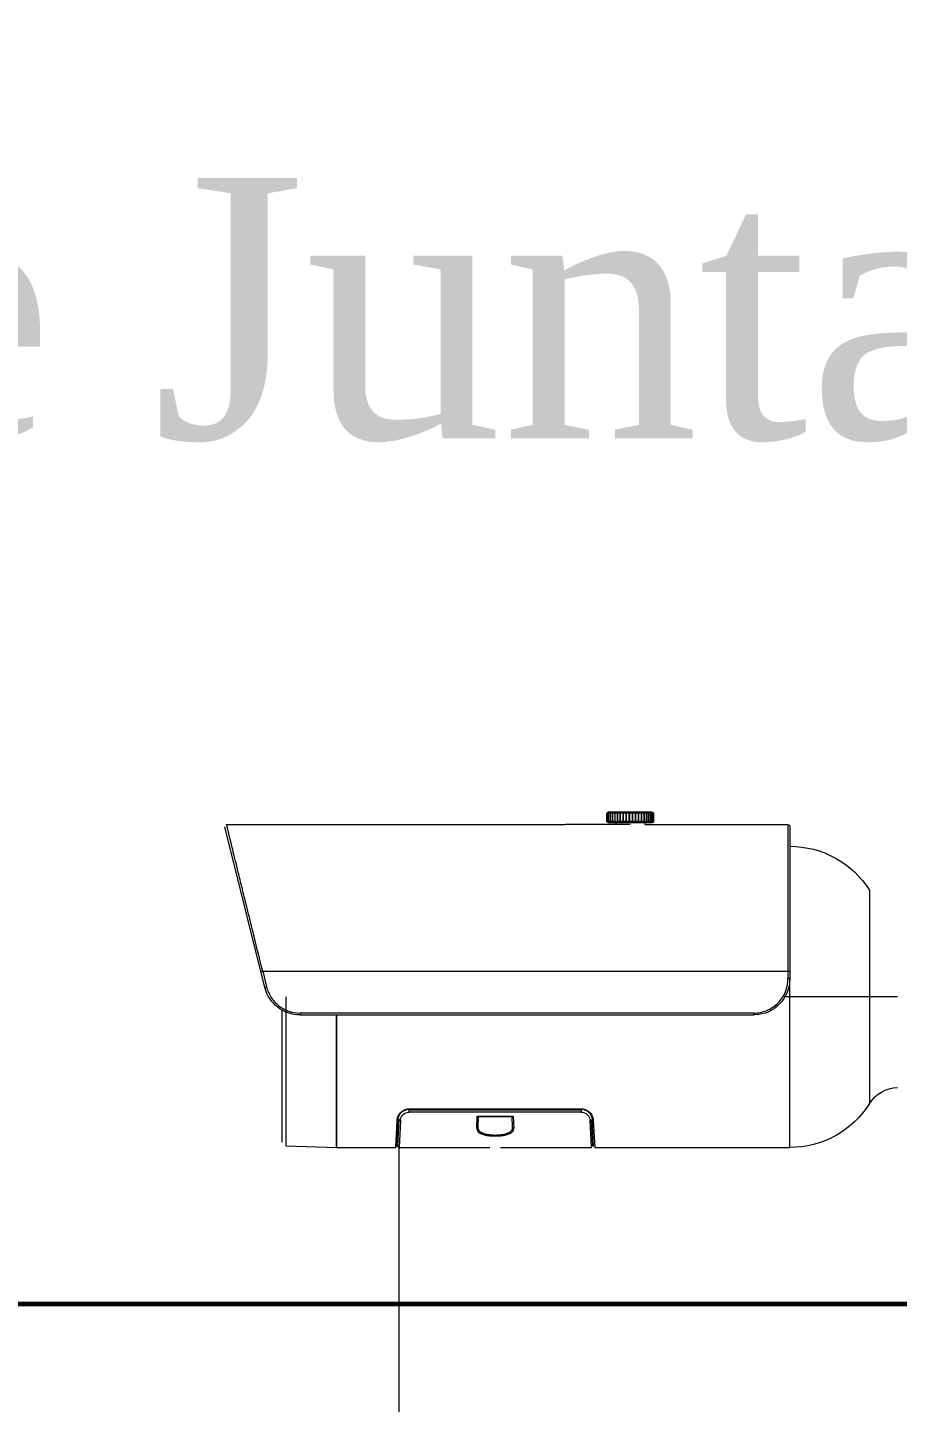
# Model space of a CAD drawing. Header units: metres. Extents: x 29 to 562, y -33 to 369.
# Drawn here: x 299.094 to 300.096, y 179.087 to 180.671 of the extents above; entities that cross this region are included whole.
import ezdxf

# ---------------------------------------------------------------- set-up
doc = ezdxf.new("R2010")
doc.units = ezdxf.units.M
doc.header["$LTSCALE"] = 2
for name, color, linetype, lineweight in [('001_Dark_1 10', 7, 'Continuous', 0), ('A-DOOR', 251, 'Continuous', 18), ('S-WALL', 7, 'Continuous', 60), ('Tuberia', 1, 'Continuous', 9)]:
    doc.layers.add(name, color=color, linetype=linetype, lineweight=lineweight)
doc.styles.get("Standard").update_dxf_attribs({"font": 'arial.ttf'})

# ---------------------------------------------------------------- blocks, each defined once
blk = doc.blocks.new('Camaras')
at = {"layer": '001_Dark_1 10'}
for p, q in [((0.04523, 0.01414), (0.04524, 0.01415)), ((0.04523, 0.0135), (0.04523, 0.01414)), ((0.0454, 0.01424), (0.04524, 0.01415)), ((0.04525, 0.0135), (0.04525, 0.01414)), ((0.04529, 0.0135), (0.04529, 0.01414)), ((0.0453, 0.01418), (0.0453, 0.01418)), ((0.04533, 0.01418), (0.04533, 0.01418)), ((0.04534, 0.01418), (0.04533, 0.01418)), ((0.04538, 0.01349), (0.04538, 0.01415)), ((0.04868, 0.01424), (0.0454, 0.01424)), ((0.0454, 0.01417), (0.0454, 0.01418)), ((0.04541, 0.01418), (0.0454, 0.01418)), ((0.04549, 0.01416), (0.04549, 0.01418)), ((0.04551, 0.01418), (0.04549, 0.01418)), ((0.04549, 0.01349), (0.04549, 0.01415)), ((0.04562, 0.01346), (0.04562, 0.01418)), ((0.04564, 0.01418), (0.04562, 0.01418)), ((0.04564, 0.01418), (0.04563, 0.01416)), ((0.04563, 0.01348), (0.04563, 0.01416)), ((0.04577, 0.01346), (0.04577, 0.01418)), ((0.0458, 0.01418), (0.04577, 0.01418)), ((0.0458, 0.01418), (0.04579, 0.01416)), ((0.04579, 0.01348), (0.04579, 0.01416)), ((0.04595, 0.01346), (0.04595, 0.01418)), ((0.04598, 0.01418), (0.04595, 0.01418)), ((0.04598, 0.01418), (0.04598, 0.01417)), ((0.04598, 0.01347), (0.04598, 0.01417)), ((0.04615, 0.01346), (0.04615, 0.01418)), ((0.04618, 0.01418), (0.04615, 0.01418)), ((0.04618, 0.01418), (0.04618, 0.01418)), ((0.04618, 0.01346), (0.04618, 0.01418)), ((0.04637, 0.01346), (0.04637, 0.01418)), ((0.0464, 0.01418), (0.04637, 0.01418)), ((0.0464, 0.01346), (0.0464, 0.01418)), ((0.0466, 0.01346), (0.0466, 0.01418)), ((0.04663, 0.01418), (0.0466, 0.01418)), ((0.04663, 0.01346), (0.04663, 0.01418)), ((0.04684, 0.01346), (0.04684, 0.01418)), ((0.04687, 0.01418), (0.04684, 0.01418)), ((0.04687, 0.01346), (0.04687, 0.01418)), ((0.04708, 0.01346), (0.04708, 0.01418)), ((0.04712, 0.01418), (0.04708, 0.01418)), ((0.04712, 0.01346), (0.04712, 0.01418)), ((0.04732, 0.01346), (0.04732, 0.01418)), ((0.04736, 0.01418), (0.04732, 0.01418)), ((0.04736, 0.01346), (0.04736, 0.01418)), ((0.04756, 0.01346), (0.04756, 0.01418)), ((0.04759, 0.01418), (0.04756, 0.01418)), ((0.04759, 0.01346), (0.04759, 0.01418)), ((0.04779, 0.01418), (0.04779, 0.01418)), ((0.04779, 0.01346), (0.04779, 0.01418)), ((0.04782, 0.01418), (0.04779, 0.01418)), ((0.04782, 0.01346), (0.04782, 0.01418)), ((0.048, 0.01417), (0.048, 0.01418)), ((0.04802, 0.01418), (0.048, 0.01418)), ((0.048, 0.01347), (0.048, 0.01417)), ((0.04802, 0.01346), (0.04802, 0.01418)), ((0.04821, 0.01418), (0.04819, 0.01418)), ((0.04819, 0.01416), (0.04819, 0.01418)), ((0.04819, 0.01348), (0.04819, 0.01416)), ((0.04821, 0.01346), (0.04821, 0.01418)), ((0.04838, 0.01418), (0.04836, 0.01418)), ((0.04837, 0.01416), (0.04836, 0.01418)), ((0.04837, 0.01348), (0.04837, 0.01416)), ((0.04838, 0.01346), (0.04838, 0.01418)), ((0.04852, 0.01418), (0.0485, 0.01418)), ((0.04852, 0.01416), (0.04852, 0.01418)), ((0.04852, 0.01349), (0.04852, 0.01415)), ((0.04863, 0.01418), (0.04862, 0.01418)), ((0.04863, 0.01417), (0.04863, 0.01418)), ((0.04865, 0.01349), (0.04865, 0.01415)), ((0.04868, 0.01424), (0.04878, 0.01418)), ((0.04872, 0.01418), (0.04871, 0.01418)), ((0.04872, 0.01417), (0.04872, 0.01418)), ((0.04874, 0.0135), (0.04874, 0.01414)), ((0.04876, 0.01418), (0.04876, 0.01418)), ((0.04876, 0.01418), (0.04876, 0.01418)), ((0.04881, 0.0135), (0.04881, 0.01414)), ((0.04884, 0.0135), (0.04884, 0.01414)), ((0.03479, 0.01314), (0.03479, 0.00143)), ((0.03493, 0.01328), (0.03493, 0.00144)), ((0.04592, 0.01328), (0.03493, 0.01328)), ((0.04523, 0.0135), (0.04523, 0.0135)), ((0.04523, 0.0135), (0.04525, 0.01349)), ((0.0454, 0.0134), (0.04524, 0.01349)), ((0.0453, 0.01346), (0.0453, 0.01346)), ((0.0453, 0.01346), (0.0453, 0.01346)), ((0.04533, 0.01346), (0.04533, 0.01346)), ((0.04533, 0.01346), (0.04534, 0.01346)), ((0.0454, 0.01346), (0.0454, 0.01347)), ((0.0454, 0.01346), (0.04541, 0.01346)), ((0.0454, 0.0134), (0.04868, 0.0134)), ((0.04549, 0.01346), (0.04549, 0.01348)), ((0.04549, 0.01346), (0.04551, 0.01346)), ((0.04562, 0.01346), (0.04564, 0.01346)), ((0.04564, 0.01346), (0.04563, 0.01348)), ((0.04577, 0.01346), (0.0458, 0.01346)), ((0.0458, 0.01346), (0.04579, 0.01348)), ((0.04592, 0.0134), (0.04592, 0.01328)), ((0.04595, 0.01346), (0.04598, 0.01346)), ((0.04598, 0.01346), (0.04598, 0.01347)), ((0.04615, 0.01346), (0.04618, 0.01346)), ((0.04618, 0.01346), (0.04618, 0.01346)), ((0.04637, 0.01346), (0.0464, 0.01346)), ((0.0466, 0.01346), (0.04663, 0.01346)), ((0.04684, 0.01346), (0.04687, 0.01346)), ((0.04704, 0.01327), (0.05121, 0.01327)), ((0.04708, 0.01346), (0.04712, 0.01346)), ((0.04732, 0.01346), (0.04736, 0.01346)), ((0.04756, 0.01346), (0.04759, 0.01346)), ((0.04779, 0.01346), (0.04779, 0.01346)), ((0.04779, 0.01346), (0.04782, 0.01346)), ((0.048, 0.01347), (0.048, 0.01346)), ((0.048, 0.01346), (0.04802, 0.01346)), ((0.04815, 0.0134), (0.04815, 0.01327)), ((0.04819, 0.01348), (0.04819, 0.01346)), ((0.04819, 0.01346), (0.04821, 0.01346)), ((0.04837, 0.01348), (0.04836, 0.01346)), ((0.04836, 0.01346), (0.04838, 0.01346)), ((0.0485, 0.01346), (0.04852, 0.01346)), ((0.04852, 0.01346), (0.04852, 0.01348)), ((0.04862, 0.01346), (0.04863, 0.01346)), ((0.04863, 0.01346), (0.04863, 0.01347)), ((0.04868, 0.0134), (0.04878, 0.01346)), ((0.04871, 0.01346), (0.04872, 0.01346)), ((0.04872, 0.01346), (0.04872, 0.01347)), ((0.04876, 0.01346), (0.04876, 0.01346)), ((0.04876, 0.01346), (0.04876, 0.01346)), ((0.07804, 0.01328), (0.05205, 0.01328)), ((0.07509, 0.00076), (0.07817, 0.0131)), ((0.03479, -0.01152), (0.03479, 0.00143)), ((0.07526, 0.00201), (0.03493, 0.00201)), ((0.07526, 0.00202), (0.07496, 0.0008)), ((0.02652, 0.00004), (0.03522, 0.00004)), ((0.07349, 0.00004), (0.07349, -0.01139)), ((0.07376, -0.01112), (0.07376, -0.00095)), ((0.03747, -0.00135), (0.03757, -0.00135)), ((0.03757, -0.00121), (0.03757, -0.00135)), ((0.03757, -0.00121), (0.07239, -0.00121)), ((0.07239, -0.00135), (0.03757, -0.00135)), ((0.06959, -0.00135), (0.06959, -0.01152)), ((0.06959, -0.01152), (0.06959, -0.00135)), ((0.07239, -0.00135), (0.07239, -0.00121)), ((0.04988, -0.00944), (0.04977, -0.01152)), ((0.04985, -0.01145), (0.04996, -0.00938)), ((0.05004, -0.00939), (0.04994, -0.01144)), ((0.05002, -0.01152), (0.05013, -0.00946)), ((0.0508, -0.00859), (0.05071, -0.00859)), ((0.06402, -0.00856), (0.0508, -0.00856)), ((0.0508, -0.00856), (0.0508, -0.00859)), ((0.06402, -0.00859), (0.0508, -0.00859)), ((0.0508, -0.00867), (0.06402, -0.00867)), ((0.0508, -0.00867), (0.0508, -0.00881)), ((0.0508, -0.00881), (0.06402, -0.00881)), ((0.05502, -0.00859), (0.05501, -0.00867)), ((0.05576, -0.00859), (0.05577, -0.00867)), ((0.05602, -0.00912), (0.05599, -0.01004)), ((0.05602, -0.00867), (0.0561, -0.00859)), ((0.05879, -0.00912), (0.05602, -0.00912)), ((0.05607, -0.00997), (0.0561, -0.00915)), ((0.05874, -0.00915), (0.05608, -0.00915)), ((0.05629, -0.00859), (0.05629, -0.00867)), ((0.05852, -0.00867), (0.05852, -0.00859)), ((0.05871, -0.00915), (0.05874, -0.00997)), ((0.05872, -0.00859), (0.0588, -0.00867)), ((0.05882, -0.01004), (0.05879, -0.00912)), ((0.06402, -0.00859), (0.06402, -0.00856)), ((0.0641, -0.00859), (0.06402, -0.00859)), ((0.06402, -0.00881), (0.06402, -0.00867)), ((0.06469, -0.00946), (0.06479, -0.01152)), ((0.06488, -0.01144), (0.06477, -0.00939)), ((0.06485, -0.00938), (0.06496, -0.01145)), ((0.06505, -0.01152), (0.06494, -0.00944)), ((0.04991, -0.01044), (0.04999, -0.01044)), ((0.04991, -0.01045), (0.04999, -0.01045)), ((0.05, -0.01026), (0.04992, -0.01026)), ((0.04994, -0.00987), (0.05002, -0.00987)), ((0.0648, -0.00987), (0.06488, -0.00987)), ((0.0649, -0.01026), (0.06482, -0.01026)), ((0.06483, -0.01044), (0.06491, -0.01044)), ((0.06483, -0.01045), (0.06491, -0.01045)), ((0.04977, -0.01152), (0.03479, -0.01152)), ((0.05699, -0.01152), (0.05002, -0.01152)), ((0.06479, -0.01152), (0.05782, -0.01152)), ((0.06959, -0.01152), (0.06505, -0.01152)), ((0.07349, -0.01139), (0.06959, -0.01152))]:
    blk.add_line(p, q, dxfattribs=at)
for centre, radius, start, end in [((0.03493, 0.01314), 0.000139, 90, 179.9996), ((0.05118, 0.08797), 0.0747, 270.0254, 270.666), ((0.03479, 0.00436), 0.00724, 90, 147.7528), ((0.03757, 0.00143), 0.00278, 179.9978, 267.9486), ((0.07239, 0.00143), 0.00278, 270.0022, 346.0024), ((0.02644, -0.00955), 0.00263, 32.2472, 88.253), ((0.03479, -0.00428), 0.00724, 212.2472, 270), ((0.0508, -0.00942), 0.000835, 90, 177.0001), ((0.05079, -0.00934), 0.000783, 89.895, 91.3545), ((0.05079, -0.00933), 0.000769, 89.3804, 89.8921), ((0.06404, -0.00914), 0.00058, 91.4783, 92.1708), ((0.06402, -0.00942), 0.000835, 2.9999, 90), ((0.06404, -0.00916), 0.0006, 89.5112, 91.4708), ((0.06479, -0.01144), 0.0000835, 270.0842, 2.986)]:
    blk.add_arc(centre, radius, start, end, dxfattribs=at)
for points, knots in [([(0.0453, 0.01418), (0.0453, 0.01418), (0.04528, 0.01417), (0.04527, 0.01416), (0.04526, 0.01416), (0.04526, 0.01415), (0.04525, 0.01415), (0.04525, 0.01414), (0.04525, 0.01414), (0.04525, 0.01414), (0.04525, 0.01414)], [0, 0, 0, 0, 0.381161, 0.547799, 0.693506, 0.814699, 0.907868, 0.969835, 0.988697, 1, 1, 1, 1]), ([(0.04525, 0.01414), (0.04525, 0.01414), (0.04525, 0.01414), (0.04525, 0.01414), (0.04525, 0.01414), (0.04525, 0.01414), (0.04525, 0.01414), (0.04526, 0.01414), (0.04526, 0.01415), (0.04527, 0.01415), (0.04528, 0.01415), (0.04529, 0.01416)], [0, 0, 0, 0, 0.020449, 0.040457, 0.068662, 0.105296, 0.15039, 0.265151, 0.410521, 0.583673, 1, 1, 1, 1]), ([(0.04534, 0.01418), (0.04533, 0.01418), (0.04532, 0.01417), (0.04531, 0.01416), (0.0453, 0.01415), (0.0453, 0.01415), (0.0453, 0.01415), (0.04529, 0.01414), (0.04529, 0.01414)], [0, 0, 0, 0, 0.370128, 0.672677, 0.792001, 0.886959, 0.956013, 1, 1, 1, 1]), ([(0.04529, 0.01416), (0.04529, 0.01416), (0.04531, 0.01417), (0.04532, 0.01417), (0.04533, 0.01418)], [0, 0, 0, 0, 0.230234, 1, 1, 1, 1]), ([(0.04529, 0.01414), (0.04529, 0.01414), (0.0453, 0.01414), (0.04531, 0.01414), (0.04532, 0.01414), (0.04533, 0.01415), (0.04534, 0.01415), (0.04536, 0.01416), (0.04538, 0.01417), (0.04539, 0.01418), (0.0454, 0.01418)], [0, 0, 0, 0, 0.076934, 0.118999, 0.170065, 0.296327, 0.449268, 0.621805, 0.807465, 1, 1, 1, 1]), ([(0.04541, 0.01418), (0.0454, 0.01418), (0.0454, 0.01417), (0.04539, 0.01416), (0.04538, 0.01415), (0.04538, 0.01415), (0.04538, 0.01415)], [0, 0, 0, 0, 0.354916, 0.647096, 0.86354, 1, 1, 1, 1]), ([(0.04538, 0.01415), (0.04538, 0.01415), (0.04538, 0.01414), (0.04538, 0.01414), (0.04538, 0.01414), (0.04539, 0.01414), (0.04539, 0.01414), (0.0454, 0.01414), (0.04542, 0.01415), (0.04545, 0.01416), (0.04548, 0.01417), (0.04549, 0.01418)], [0, 0, 0, 0, 0.018224, 0.037406, 0.062464, 0.09582, 0.13808, 0.189145, 0.315208, 0.636536, 1, 1, 1, 1]), ([(0.04551, 0.01418), (0.0455, 0.01418), (0.0455, 0.01417), (0.04549, 0.01416), (0.04549, 0.01415), (0.04549, 0.01415)], [0, 0, 0, 0, 0.616239, 0.837333, 1, 1, 1, 1]), ([(0.04549, 0.01415), (0.04549, 0.01415), (0.04549, 0.01415), (0.04549, 0.01414), (0.04549, 0.01414), (0.0455, 0.01414), (0.04551, 0.01414), (0.04553, 0.01414), (0.04555, 0.01415), (0.04557, 0.01416), (0.0456, 0.01417), (0.04561, 0.01418), (0.04562, 0.01418)], [0, 0, 0, 0, 0.022892, 0.045867, 0.073372, 0.108136, 0.203055, 0.3302, 0.482169, 0.649844, 0.824892, 1, 1, 1, 1]), ([(0.04563, 0.01416), (0.04563, 0.01415), (0.04563, 0.01415), (0.04563, 0.01415), (0.04563, 0.01414), (0.04564, 0.01414), (0.04566, 0.01414), (0.04567, 0.01414), (0.04568, 0.01414), (0.04569, 0.01415), (0.0457, 0.01415), (0.04571, 0.01415), (0.04573, 0.01416), (0.04575, 0.01417), (0.04577, 0.01418), (0.04577, 0.01418)], [0, 0, 0, 0, 0.026824, 0.053407, 0.08361, 0.120304, 0.217576, 0.34623, 0.382506, 0.420103, 0.498586, 0.580396, 0.664274, 0.833971, 1, 1, 1, 1]), ([(0.04579, 0.01416), (0.04579, 0.01416), (0.04579, 0.01416), (0.04579, 0.01415), (0.04581, 0.01414), (0.04582, 0.01414), (0.04585, 0.01414), (0.04587, 0.01415), (0.0459, 0.01416), (0.04593, 0.01417), (0.04595, 0.01418), (0.04595, 0.01418)], [0, 0, 0, 0, 0.030163, 0.060068, 0.131304, 0.231672, 0.362457, 0.515491, 0.679245, 0.843406, 1, 1, 1, 1]), ([(0.04598, 0.01417), (0.04598, 0.01417), (0.04598, 0.01416), (0.04598, 0.01415), (0.04599, 0.01415), (0.046, 0.01414), (0.04602, 0.01414), (0.04604, 0.01414), (0.04607, 0.01415), (0.0461, 0.01415), (0.04613, 0.01417), (0.04615, 0.01418), (0.04615, 0.01418)], [0, 0, 0, 0, 0.032966, 0.065841, 0.142172, 0.190461, 0.246425, 0.379708, 0.533617, 0.695298, 0.853434, 1, 1, 1, 1]), ([(0.04618, 0.01418), (0.04618, 0.01417), (0.04618, 0.01417), (0.04619, 0.01416), (0.0462, 0.01415), (0.04622, 0.01414), (0.04625, 0.01414), (0.04628, 0.01414), (0.04632, 0.01415), (0.04635, 0.01416), (0.04636, 0.01418), (0.04637, 0.01418)], [0, 0, 0, 0, 0.035321, 0.070908, 0.152486, 0.260598, 0.396992, 0.552197, 0.711889, 0.863747, 1, 1, 1, 1]), ([(0.0464, 0.01418), (0.0464, 0.01418), (0.0464, 0.01417), (0.04641, 0.01416), (0.04642, 0.01415), (0.04645, 0.01414), (0.04648, 0.01414), (0.04651, 0.01414), (0.04655, 0.01415), (0.04658, 0.01416), (0.04659, 0.01418), (0.0466, 0.01418)], [0, 0, 0, 0, 0.03693, 0.075231, 0.163906, 0.278608, 0.41946, 0.575673, 0.731843, 0.875493, 1, 1, 1, 1]), ([(0.04663, 0.01418), (0.04664, 0.01418), (0.04664, 0.01416), (0.04666, 0.01415), (0.04669, 0.01414), (0.04672, 0.01414), (0.04676, 0.01414), (0.04679, 0.01415), (0.04682, 0.01416), (0.04683, 0.01418), (0.04684, 0.01418)], [0, 0, 0, 0, 0.081557, 0.182311, 0.307907, 0.454465, 0.609469, 0.757976, 0.889471, 1, 1, 1, 1]), ([(0.04687, 0.01418), (0.04688, 0.01417), (0.04689, 0.01416), (0.04692, 0.01415), (0.04695, 0.01414), (0.04699, 0.01414), (0.04702, 0.01415), (0.04704, 0.01415)], [0, 0, 0, 0, 0.184229, 0.300372, 0.432011, 0.722159, 1, 1, 1, 1]), ([(0.04704, 0.01415), (0.04705, 0.01415), (0.04706, 0.01416), (0.04708, 0.01417), (0.04708, 0.01418)], [0, 0, 0, 0, 0.552225, 1, 1, 1, 1]), ([(0.04712, 0.01418), (0.04712, 0.01418), (0.04713, 0.01416), (0.04716, 0.01415), (0.04719, 0.01414), (0.04723, 0.01414), (0.04726, 0.01414), (0.04729, 0.01415), (0.04732, 0.01417), (0.04732, 0.01418)], [0, 0, 0, 0, 0.104258, 0.230038, 0.374828, 0.529209, 0.678443, 0.809399, 1, 1, 1, 1]), ([(0.04736, 0.01418), (0.04736, 0.01418), (0.04738, 0.01416), (0.04741, 0.01415), (0.04744, 0.01414), (0.04747, 0.01414), (0.04751, 0.01414), (0.04753, 0.01415), (0.04755, 0.01416), (0.04756, 0.01418), (0.04756, 0.01418)], [0, 0, 0, 0, 0.117515, 0.255246, 0.407793, 0.563664, 0.707553, 0.827841, 0.92247, 1, 1, 1, 1]), ([(0.04759, 0.01418), (0.0476, 0.01418), (0.04762, 0.01416), (0.04765, 0.01415), (0.04768, 0.01414), (0.04771, 0.01414), (0.04774, 0.01414), (0.04777, 0.01415), (0.04778, 0.01416), (0.04778, 0.01417), (0.04779, 0.01418), (0.04779, 0.01418)], [0, 0, 0, 0, 0.131021, 0.279656, 0.43834, 0.594331, 0.732413, 0.842727, 0.926887, 0.963691, 1, 1, 1, 1]), ([(0.04782, 0.01418), (0.04782, 0.01418), (0.04784, 0.01417), (0.04787, 0.01415), (0.0479, 0.01414), (0.04793, 0.01414), (0.04796, 0.01414), (0.04798, 0.01415), (0.04799, 0.01416), (0.048, 0.01416), (0.048, 0.01417), (0.048, 0.01417)], [0, 0, 0, 0, 0.14154, 0.2967, 0.457434, 0.612005, 0.74675, 0.852661, 0.931575, 0.965819, 1, 1, 1, 1]), ([(0.04802, 0.01418), (0.04803, 0.01418), (0.04805, 0.01417), (0.04808, 0.01416), (0.04811, 0.01415), (0.04813, 0.01414), (0.04816, 0.01414), (0.04818, 0.01414), (0.04819, 0.01415), (0.04819, 0.01416), (0.04819, 0.01416), (0.04819, 0.01416)], [0, 0, 0, 0, 0.151712, 0.313022, 0.47578, 0.629248, 0.761198, 0.863232, 0.93698, 0.968395, 1, 1, 1, 1]), ([(0.04821, 0.01418), (0.04822, 0.01418), (0.04824, 0.01417), (0.04827, 0.01416), (0.04829, 0.01415), (0.04832, 0.01414), (0.04834, 0.01414), (0.04835, 0.01414), (0.04836, 0.01415), (0.04837, 0.01415), (0.04837, 0.01415), (0.04837, 0.01416), (0.04837, 0.01416)], [0, 0, 0, 0, 0.161374, 0.328391, 0.493058, 0.64563, 0.775228, 0.873888, 0.911609, 0.943191, 0.97146, 1, 1, 1, 1]), ([(0.04838, 0.01418), (0.04839, 0.01418), (0.04841, 0.01417), (0.04843, 0.01416), (0.04845, 0.01415), (0.04848, 0.01414), (0.04849, 0.01414), (0.04851, 0.01414), (0.04852, 0.01414), (0.04852, 0.01415), (0.04852, 0.01415), (0.04852, 0.01415), (0.04852, 0.01415)], [0, 0, 0, 0, 0.170684, 0.343201, 0.509884, 0.661972, 0.789825, 0.885791, 0.921438, 0.950257, 0.975063, 1, 1, 1, 1]), ([(0.04852, 0.01415), (0.04852, 0.01415), (0.04852, 0.01416), (0.04852, 0.01417), (0.04851, 0.01418), (0.0485, 0.01418)], [0, 0, 0, 0, 0.175799, 0.399973, 1, 1, 1, 1]), ([(0.04852, 0.01418), (0.04853, 0.01418), (0.04854, 0.01417), (0.04857, 0.01416), (0.04859, 0.01415), (0.04861, 0.01415), (0.04862, 0.01414), (0.04864, 0.01414), (0.04864, 0.01414), (0.04865, 0.01414), (0.04865, 0.01415), (0.04865, 0.01415), (0.04865, 0.01415)], [0, 0, 0, 0, 0.179451, 0.357112, 0.525776, 0.677646, 0.804175, 0.8981, 0.932093, 0.958283, 0.979355, 1, 1, 1, 1]), ([(0.04865, 0.01415), (0.04865, 0.01415), (0.04865, 0.01416), (0.04864, 0.01417), (0.04863, 0.01418), (0.04862, 0.01418)], [0, 0, 0, 0, 0.149572, 0.368077, 1, 1, 1, 1]), ([(0.04863, 0.01418), (0.04864, 0.01418), (0.04865, 0.01417), (0.04867, 0.01416), (0.04869, 0.01415), (0.04871, 0.01415), (0.04872, 0.01414), (0.04873, 0.01414), (0.04874, 0.01414), (0.04874, 0.01414), (0.04874, 0.01414), (0.04874, 0.01414), (0.04874, 0.01414), (0.04874, 0.01414)], [0, 0, 0, 0, 0.187432, 0.36969, 0.540142, 0.691903, 0.817468, 0.868294, 0.910215, 0.942992, 0.967103, 0.984405, 1, 1, 1, 1]), ([(0.04874, 0.01414), (0.04874, 0.01415), (0.04874, 0.01415), (0.04874, 0.01415), (0.04873, 0.01416), (0.04872, 0.01417), (0.04871, 0.01418), (0.04871, 0.01418)], [0, 0, 0, 0, 0.051713, 0.125065, 0.339961, 0.637133, 1, 1, 1, 1]), ([(0.04872, 0.01418), (0.04873, 0.01417), (0.04874, 0.01417), (0.04877, 0.01416), (0.04878, 0.01415), (0.04879, 0.01414), (0.0488, 0.01414), (0.04881, 0.01414), (0.04881, 0.01414), (0.04881, 0.01414), (0.04881, 0.01414), (0.04881, 0.01414)], [0, 0, 0, 0, 0.380141, 0.551899, 0.703437, 0.828355, 0.920542, 0.952913, 0.975833, 0.990157, 1, 1, 1, 1]), ([(0.04881, 0.01414), (0.04881, 0.01414), (0.04881, 0.01415), (0.04881, 0.01415), (0.0488, 0.01415), (0.0488, 0.01416), (0.04879, 0.01416), (0.04878, 0.01417), (0.04877, 0.01418), (0.04876, 0.01418)], [0, 0, 0, 0, 0.036684, 0.10192, 0.195864, 0.316095, 0.459711, 0.623694, 1, 1, 1, 1]), ([(0.04876, 0.01418), (0.04877, 0.01418), (0.04879, 0.01417), (0.0488, 0.01416), (0.04882, 0.01415)], [0, 0, 0, 0, 0.276414, 1, 1, 1, 1]), ([(0.04882, 0.01416), (0.04882, 0.01416), (0.0488, 0.01417), (0.04879, 0.01417), (0.04878, 0.01418)], [0, 0, 0, 0, 0.218281, 1, 1, 1, 1]), ([(0.04883, 0.01415), (0.04883, 0.01415), (0.04883, 0.01415), (0.04883, 0.01415), (0.04882, 0.01415)], [0, 0, 0, 0, 0.218883, 1, 1, 1, 1]), ([(0.04882, 0.01415), (0.04882, 0.01415), (0.04883, 0.01415), (0.04883, 0.01414), (0.04884, 0.01414), (0.04884, 0.01414), (0.04884, 0.01414), (0.04884, 0.01414), (0.04884, 0.01414)], [0, 0, 0, 0, 0.424121, 0.74201, 0.855611, 0.93669, 0.984038, 1, 1, 1, 1]), ([(0.04884, 0.01414), (0.04884, 0.01414), (0.04884, 0.01414), (0.04884, 0.01414), (0.04884, 0.01415), (0.04884, 0.01415), (0.04883, 0.01415)], [0, 0, 0, 0, 0.08451, 0.281378, 0.588474, 1, 1, 1, 1]), ([(0.0453, 0.01346), (0.0453, 0.01346), (0.04528, 0.01347), (0.04527, 0.01348), (0.04526, 0.01348), (0.04526, 0.01349), (0.04525, 0.01349), (0.04525, 0.0135), (0.04525, 0.0135), (0.04525, 0.0135), (0.04525, 0.0135)], [0, 0, 0, 0, 0.381233, 0.5479, 0.693637, 0.814885, 0.908087, 0.969969, 0.988756, 1, 1, 1, 1]), ([(0.04525, 0.0135), (0.04525, 0.0135), (0.04525, 0.0135), (0.04525, 0.0135), (0.04525, 0.0135), (0.04525, 0.0135), (0.04525, 0.0135), (0.04526, 0.0135), (0.04526, 0.01349), (0.04527, 0.01349), (0.04528, 0.01349), (0.04529, 0.01348)], [0, 0, 0, 0, 0.020527, 0.040546, 0.068736, 0.105344, 0.150418, 0.265221, 0.41066, 0.583793, 1, 1, 1, 1]), ([(0.04534, 0.01346), (0.04533, 0.01346), (0.04532, 0.01347), (0.04531, 0.01348), (0.0453, 0.01349), (0.0453, 0.01349), (0.0453, 0.01349), (0.04529, 0.0135), (0.04529, 0.0135)], [0, 0, 0, 0, 0.370161, 0.672744, 0.792105, 0.887119, 0.956175, 1, 1, 1, 1]), ([(0.04529, 0.0135), (0.04529, 0.0135), (0.0453, 0.0135), (0.04531, 0.0135), (0.04532, 0.0135), (0.04533, 0.01349), (0.04534, 0.01348), (0.04536, 0.01348), (0.04538, 0.01347), (0.04539, 0.01346), (0.0454, 0.01346)], [0, 0, 0, 0, 0.076972, 0.119028, 0.170106, 0.296387, 0.449269, 0.621776, 0.807453, 1, 1, 1, 1]), ([(0.04529, 0.01348), (0.04529, 0.01348), (0.04531, 0.01347), (0.04532, 0.01346), (0.04533, 0.01346)], [0, 0, 0, 0, 0.230167, 1, 1, 1, 1]), ([(0.04538, 0.01349), (0.04538, 0.01349), (0.04538, 0.0135), (0.04538, 0.0135), (0.04538, 0.0135), (0.04539, 0.0135), (0.04539, 0.0135), (0.0454, 0.0135), (0.04542, 0.01349), (0.04545, 0.01348), (0.04548, 0.01347), (0.04549, 0.01346)], [0, 0, 0, 0, 0.018168, 0.037297, 0.06235, 0.095725, 0.137993, 0.189059, 0.315162, 0.636455, 1, 1, 1, 1]), ([(0.04541, 0.01346), (0.0454, 0.01346), (0.0454, 0.01347), (0.04539, 0.01348), (0.04538, 0.01349), (0.04538, 0.01349), (0.04538, 0.01349)], [0, 0, 0, 0, 0.354861, 0.647005, 0.86349, 1, 1, 1, 1]), ([(0.04549, 0.01349), (0.04549, 0.01349), (0.04549, 0.01349), (0.04549, 0.0135), (0.04549, 0.0135), (0.0455, 0.0135), (0.04551, 0.0135), (0.04553, 0.01349), (0.04555, 0.01349), (0.04557, 0.01348), (0.0456, 0.01347), (0.04561, 0.01346), (0.04562, 0.01346)], [0, 0, 0, 0, 0.022903, 0.045843, 0.073312, 0.108075, 0.20302, 0.33018, 0.482148, 0.649789, 0.82486, 1, 1, 1, 1]), ([(0.04551, 0.01346), (0.0455, 0.01346), (0.0455, 0.01347), (0.04549, 0.01348), (0.04549, 0.01349), (0.04549, 0.01349)], [0, 0, 0, 0, 0.616114, 0.83722, 1, 1, 1, 1]), ([(0.04563, 0.01348), (0.04563, 0.01349), (0.04563, 0.01349), (0.04563, 0.01349), (0.04563, 0.0135), (0.04564, 0.0135), (0.04566, 0.0135), (0.04568, 0.0135), (0.0457, 0.01349), (0.04573, 0.01348), (0.04575, 0.01347), (0.04577, 0.01346), (0.04577, 0.01346)], [0, 0, 0, 0, 0.026852, 0.05345, 0.083632, 0.120303, 0.217606, 0.346275, 0.498593, 0.664216, 0.833934, 1, 1, 1, 1]), ([(0.04579, 0.01348), (0.04579, 0.01348), (0.04579, 0.01348), (0.04579, 0.01349), (0.0458, 0.0135), (0.04581, 0.0135), (0.04583, 0.0135), (0.04585, 0.0135), (0.04587, 0.01349), (0.0459, 0.01348), (0.04593, 0.01347), (0.04595, 0.01346), (0.04595, 0.01346)], [0, 0, 0, 0, 0.03017, 0.060088, 0.131288, 0.177593, 0.231882, 0.362643, 0.515645, 0.679311, 0.843427, 1, 1, 1, 1]), ([(0.04598, 0.01347), (0.04598, 0.01347), (0.04598, 0.01348), (0.04598, 0.01349), (0.04599, 0.01349), (0.046, 0.0135), (0.04602, 0.0135), (0.04604, 0.0135), (0.04607, 0.01349), (0.0461, 0.01349), (0.04613, 0.01347), (0.04615, 0.01346), (0.04615, 0.01346)], [0, 0, 0, 0, 0.032967, 0.065853, 0.142204, 0.190473, 0.246428, 0.379732, 0.533644, 0.695289, 0.853415, 1, 1, 1, 1]), ([(0.04618, 0.01346), (0.04618, 0.01347), (0.04618, 0.01347), (0.04619, 0.01348), (0.0462, 0.01349), (0.04622, 0.0135), (0.04625, 0.0135), (0.04628, 0.0135), (0.04632, 0.01349), (0.04635, 0.01347), (0.04636, 0.01346), (0.04637, 0.01346)], [0, 0, 0, 0, 0.035316, 0.070903, 0.152504, 0.260595, 0.397009, 0.552215, 0.711885, 0.863729, 1, 1, 1, 1]), ([(0.0464, 0.01346), (0.0464, 0.01346), (0.0464, 0.01347), (0.04641, 0.01348), (0.04642, 0.01349), (0.04645, 0.0135), (0.04648, 0.0135), (0.04651, 0.0135), (0.04655, 0.01349), (0.04658, 0.01348), (0.04659, 0.01346), (0.0466, 0.01346)], [0, 0, 0, 0, 0.036927, 0.075224, 0.16391, 0.278606, 0.419468, 0.575687, 0.731842, 0.875475, 1, 1, 1, 1]), ([(0.04663, 0.01346), (0.04664, 0.01346), (0.04664, 0.01348), (0.04666, 0.01349), (0.04669, 0.0135), (0.04672, 0.0135), (0.04676, 0.0135), (0.04679, 0.01349), (0.04682, 0.01348), (0.04683, 0.01346), (0.04684, 0.01346)], [0, 0, 0, 0, 0.081553, 0.182311, 0.307904, 0.454473, 0.609481, 0.757975, 0.889454, 1, 1, 1, 1]), ([(0.04687, 0.01346), (0.04688, 0.01347), (0.04689, 0.01348), (0.04692, 0.01349), (0.04695, 0.0135), (0.04699, 0.0135), (0.04702, 0.01349), (0.04704, 0.01349)], [0, 0, 0, 0, 0.184292, 0.300475, 0.432076, 0.72214, 1, 1, 1, 1]), ([(0.04704, 0.01349), (0.04705, 0.01348), (0.04706, 0.01348), (0.04708, 0.01346), (0.04708, 0.01346)], [0, 0, 0, 0, 0.552195, 1, 1, 1, 1]), ([(0.04712, 0.01346), (0.04712, 0.01346), (0.04713, 0.01348), (0.04716, 0.01349), (0.04719, 0.0135), (0.04723, 0.0135), (0.04726, 0.0135), (0.04728, 0.01349), (0.0473, 0.01348), (0.04732, 0.01347), (0.04732, 0.01346)], [0, 0, 0, 0, 0.104236, 0.229987, 0.374747, 0.529106, 0.678315, 0.746734, 0.809433, 1, 1, 1, 1]), ([(0.04736, 0.01346), (0.04736, 0.01346), (0.04738, 0.01348), (0.04741, 0.01349), (0.04744, 0.0135), (0.04747, 0.0135), (0.04751, 0.0135), (0.04753, 0.01349), (0.04755, 0.01348), (0.04756, 0.01346), (0.04756, 0.01346)], [0, 0, 0, 0, 0.117515, 0.25524, 0.407787, 0.563668, 0.707561, 0.827835, 0.922457, 1, 1, 1, 1]), ([(0.04759, 0.01346), (0.0476, 0.01346), (0.04762, 0.01348), (0.04765, 0.01349), (0.04768, 0.0135), (0.04771, 0.0135), (0.04774, 0.0135), (0.04776, 0.01349), (0.04777, 0.01349), (0.04778, 0.01348), (0.04778, 0.01347), (0.04779, 0.01346), (0.04779, 0.01346)], [0, 0, 0, 0, 0.130979, 0.279556, 0.438191, 0.594137, 0.732178, 0.791159, 0.842777, 0.926897, 0.963701, 1, 1, 1, 1]), ([(0.04782, 0.01346), (0.04782, 0.01346), (0.04784, 0.01347), (0.04787, 0.01349), (0.0479, 0.01349), (0.04793, 0.0135), (0.04796, 0.0135), (0.04797, 0.0135), (0.04798, 0.01349), (0.04799, 0.01348), (0.048, 0.01348), (0.048, 0.01347), (0.048, 0.01347)], [0, 0, 0, 0, 0.141499, 0.296599, 0.457292, 0.611809, 0.746526, 0.803389, 0.852723, 0.931566, 0.965817, 1, 1, 1, 1]), ([(0.04802, 0.01346), (0.04803, 0.01346), (0.04805, 0.01347), (0.04808, 0.01348), (0.04811, 0.01349), (0.04813, 0.0135), (0.04816, 0.0135), (0.04818, 0.0135), (0.04819, 0.01349), (0.04819, 0.01348), (0.04819, 0.01348), (0.04819, 0.01348)], [0, 0, 0, 0, 0.151719, 0.31302, 0.475791, 0.629249, 0.761216, 0.863252, 0.936972, 0.968375, 1, 1, 1, 1]), ([(0.04821, 0.01346), (0.04822, 0.01346), (0.04824, 0.01347), (0.04827, 0.01348), (0.04829, 0.01349), (0.04832, 0.0135), (0.04834, 0.0135), (0.04835, 0.0135), (0.04836, 0.01349), (0.04837, 0.01349), (0.04837, 0.01349), (0.04837, 0.01348), (0.04837, 0.01348)], [0, 0, 0, 0, 0.161387, 0.328401, 0.493084, 0.645653, 0.775266, 0.873927, 0.911662, 0.943245, 0.971475, 1, 1, 1, 1]), ([(0.04838, 0.01346), (0.04839, 0.01346), (0.04841, 0.01347), (0.04843, 0.01348), (0.04845, 0.01349), (0.04848, 0.0135), (0.04849, 0.0135), (0.04851, 0.0135), (0.04852, 0.0135), (0.04852, 0.01349), (0.04852, 0.01349), (0.04852, 0.01349), (0.04852, 0.01349)], [0, 0, 0, 0, 0.170692, 0.343202, 0.50989, 0.66198, 0.789829, 0.885802, 0.921455, 0.950298, 0.975108, 1, 1, 1, 1]), ([(0.04852, 0.01349), (0.04852, 0.01349), (0.04852, 0.01348), (0.04852, 0.01347), (0.04851, 0.01346), (0.0485, 0.01346)], [0, 0, 0, 0, 0.175678, 0.399936, 1, 1, 1, 1]), ([(0.04852, 0.01346), (0.04853, 0.01346), (0.04854, 0.01347), (0.04857, 0.01348), (0.04859, 0.01349), (0.04861, 0.01349), (0.04862, 0.0135), (0.04864, 0.0135), (0.04864, 0.0135), (0.04865, 0.0135), (0.04865, 0.01349), (0.04865, 0.01349), (0.04865, 0.01349)], [0, 0, 0, 0, 0.179444, 0.357086, 0.525736, 0.677609, 0.80411, 0.898043, 0.932031, 0.958227, 0.979338, 1, 1, 1, 1]), ([(0.04865, 0.01349), (0.04865, 0.01349), (0.04865, 0.01348), (0.04864, 0.01347), (0.04863, 0.01346), (0.04862, 0.01346)], [0, 0, 0, 0, 0.149357, 0.367885, 1, 1, 1, 1]), ([(0.04863, 0.01346), (0.04864, 0.01346), (0.04865, 0.01347), (0.04867, 0.01348), (0.04869, 0.01349), (0.04871, 0.01349), (0.04872, 0.0135), (0.04873, 0.0135), (0.04874, 0.0135), (0.04874, 0.0135), (0.04874, 0.0135), (0.04874, 0.0135), (0.04874, 0.0135), (0.04874, 0.0135)], [0, 0, 0, 0, 0.18743, 0.369676, 0.540113, 0.691889, 0.817429, 0.868243, 0.910167, 0.942946, 0.967046, 0.984349, 1, 1, 1, 1]), ([(0.04874, 0.0135), (0.04874, 0.01349), (0.04874, 0.01349), (0.04874, 0.01349), (0.04873, 0.01348), (0.04872, 0.01347), (0.04871, 0.01346), (0.04871, 0.01346)], [0, 0, 0, 0, 0.051808, 0.125081, 0.339859, 0.637094, 1, 1, 1, 1]), ([(0.04872, 0.01346), (0.04873, 0.01346), (0.04874, 0.01347), (0.04876, 0.01348), (0.04877, 0.01349), (0.04878, 0.01349), (0.04879, 0.01349), (0.0488, 0.0135), (0.04881, 0.0135), (0.04881, 0.0135), (0.04881, 0.0135), (0.04881, 0.0135), (0.04881, 0.0135)], [0, 0, 0, 0, 0.380168, 0.551928, 0.630622, 0.7035, 0.828427, 0.920581, 0.952957, 0.975884, 0.990187, 1, 1, 1, 1]), ([(0.04881, 0.0135), (0.04881, 0.0135), (0.04881, 0.01349), (0.04881, 0.01349), (0.0488, 0.01349), (0.0488, 0.01348), (0.04879, 0.01348), (0.04878, 0.01347), (0.04877, 0.01346), (0.04876, 0.01346)], [0, 0, 0, 0, 0.036794, 0.102088, 0.195948, 0.316097, 0.459694, 0.62369, 1, 1, 1, 1]), ([(0.04876, 0.01346), (0.04877, 0.01346), (0.04879, 0.01347), (0.0488, 0.01348), (0.04882, 0.01349)], [0, 0, 0, 0, 0.276402, 1, 1, 1, 1]), ([(0.04882, 0.01348), (0.04882, 0.01348), (0.0488, 0.01347), (0.04879, 0.01346), (0.04878, 0.01346)], [0, 0, 0, 0, 0.21817, 1, 1, 1, 1]), ([(0.04882, 0.01349), (0.04882, 0.01349), (0.04883, 0.01349), (0.04883, 0.01349), (0.04884, 0.0135), (0.04884, 0.0135), (0.04884, 0.0135), (0.04884, 0.0135), (0.04884, 0.0135), (0.04884, 0.0135)], [0, 0, 0, 0, 0.424285, 0.597758, 0.74215, 0.855673, 0.93673, 0.984131, 1, 1, 1, 1]), ([(0.04883, 0.01349), (0.04883, 0.01349), (0.04883, 0.01349), (0.04883, 0.01349), (0.04882, 0.01349)], [0, 0, 0, 0, 0.22177, 1, 1, 1, 1]), ([(0.04884, 0.0135), (0.04884, 0.0135), (0.04884, 0.0135), (0.04884, 0.0135), (0.04884, 0.01349), (0.04884, 0.01349), (0.04883, 0.01349)], [0, 0, 0, 0, 0.08331, 0.280385, 0.588187, 1, 1, 1, 1]), ([(0.07526, 0.00202), (0.07548, 0.00291), (0.07581, 0.00423), (0.07624, 0.00598), (0.07656, 0.00725), (0.07685, 0.00845), (0.07712, 0.00955), (0.07735, 0.01051), (0.07753, 0.0112), (0.07764, 0.01167), (0.07771, 0.01196), (0.07777, 0.01221), (0.07782, 0.01242), (0.07787, 0.01259), (0.07791, 0.01274), (0.07793, 0.01286), (0.07796, 0.01297), (0.07798, 0.01305), (0.078, 0.01312), (0.07801, 0.01317), (0.07802, 0.01321), (0.07803, 0.01324), (0.07803, 0.01326), (0.07803, 0.01327), (0.07804, 0.01327), (0.07804, 0.01327), (0.07804, 0.01328), (0.07804, 0.01328)], [0, 0, 0, 0, 0.236389, 0.352749, 0.466182, 0.574182, 0.673148, 0.75922, 0.829659, 0.858809, 0.88413, 0.905913, 0.92451, 0.940191, 0.953258, 0.964104, 0.973083, 0.980423, 0.986316, 0.990935, 0.99445, 0.997016, 0.998735, 0.999306, 0.999699, 0.999927, 1, 1, 1, 1]), ([(0.02867, 0.00823), (0.02866, 0.00823), (0.02867, 0.00821), (0.02866, 0.00821), (0.02867, 0.00818), (0.02867, 0.00814), (0.02867, 0.00808), (0.02867, 0.008), (0.02867, 0.00786), (0.02867, 0.00765), (0.02867, 0.00734), (0.02868, 0.00698), (0.02868, 0.00655), (0.02868, 0.00606), (0.02868, 0.0055), (0.02867, 0.00462), (0.02867, 0.00339), (0.02866, 0.00177), (0.02867, 0.00063), (0.02867, 0.00004)], [0, 0, 0, 0, 0.001123, 0.002518, 0.004461, 0.009971, 0.017609, 0.027329, 0.03908, 0.068474, 0.105444, 0.149917, 0.201992, 0.262193, 0.330953, 0.407861, 0.582717, 0.782195, 1, 1, 1, 1]), ([(0.03493, 0.00201), (0.03491, 0.00201), (0.03489, 0.00201), (0.03485, 0.00201), (0.03483, 0.00201), (0.03481, 0.002), (0.0348, 0.002), (0.03479, 0.002), (0.03479, 0.002), (0.03479, 0.002)], [0, 0, 0, 0, 0.366513, 0.544859, 0.704261, 0.833539, 0.926712, 0.980781, 1, 1, 1, 1]), ([(0.03479, 0.00143), (0.03479, 0.00143), (0.03479, 0.00143), (0.0348, 0.00144), (0.03481, 0.00144), (0.03483, 0.00144), (0.03485, 0.00144), (0.03489, 0.00144), (0.03491, 0.00144), (0.03493, 0.00144)], [0, 0, 0, 0, 0.021707, 0.079154, 0.17169, 0.295693, 0.446652, 0.618935, 1, 1, 1, 1]), ([(0.03757, -0.00121), (0.03723, -0.0012), (0.03653, -0.00107), (0.03565, -0.00048), (0.03506, 0.0004), (0.03493, 0.0011), (0.03493, 0.00144)], [0, 0, 0, 0, 0.250166, 0.500221, 0.750145, 1, 1, 1, 1]), ([(0.0754, 0.00197), (0.0754, 0.00197), (0.07539, 0.00197), (0.07539, 0.00197), (0.07537, 0.00198), (0.07536, 0.00198), (0.07534, 0.00199), (0.0753, 0.002), (0.07528, 0.002), (0.07526, 0.00201)], [0, 0, 0, 0, 0.01763, 0.068075, 0.156689, 0.282299, 0.440633, 0.621078, 1, 1, 1, 1]), ([(0.02867, 0.00004), (0.02867, -0.00055), (0.02866, -0.00169), (0.02867, -0.00331), (0.02867, -0.00454), (0.02868, -0.00542), (0.02868, -0.00598), (0.02868, -0.00647), (0.02868, -0.0069), (0.02867, -0.00726), (0.02867, -0.00753), (0.02867, -0.00771), (0.02867, -0.00782), (0.02867, -0.00792), (0.02867, -0.008), (0.02867, -0.00806), (0.02866, -0.0081), (0.02867, -0.00813), (0.02866, -0.00814), (0.02867, -0.00814), (0.02867, -0.00815)], [0, 0, 0, 0, 0.217805, 0.417283, 0.592139, 0.669047, 0.737807, 0.798008, 0.850083, 0.894556, 0.931526, 0.947187, 0.96092, 0.972671, 0.982391, 0.990029, 0.995539, 0.997482, 0.998877, 1, 1, 1, 1]), ([(0.07496, 0.0008), (0.07489, 0.00052), (0.07465, -0.00003), (0.07405, -0.00068), (0.07327, -0.00111), (0.07269, -0.0012), (0.07239, -0.00121)], [0, 0, 0, 0, 0.249868, 0.499808, 0.749855, 1, 1, 1, 1]), ([(0.07496, 0.0008), (0.07498, 0.0008), (0.075, 0.00079), (0.07503, 0.00078), (0.07505, 0.00077), (0.07507, 0.00077), (0.07508, 0.00076), (0.07509, 0.00076), (0.07509, 0.00076), (0.07509, 0.00076)], [0, 0, 0, 0, 0.380185, 0.552498, 0.703667, 0.827959, 0.920755, 0.978363, 1, 1, 1, 1]), ([(0.04988, -0.00944), (0.0499, -0.00944), (0.04994, -0.00943), (0.04996, -0.0094), (0.04996, -0.00938)], [0, 0, 0, 0, 0.53928, 1, 1, 1, 1]), ([(0.05077, -0.00856), (0.05064, -0.00856), (0.05039, -0.00863), (0.05015, -0.00881), (0.05002, -0.00898), (0.04995, -0.00911), (0.04991, -0.00924), (0.04989, -0.00932), (0.04989, -0.00937)], [0, 0, 0, 0, 0.298794, 0.565384, 0.685497, 0.797374, 0.901562, 1, 1, 1, 1]), ([(0.05013, -0.00946), (0.0501, -0.00946), (0.05006, -0.00944), (0.05004, -0.0094), (0.05004, -0.00939)], [0, 0, 0, 0, 0.61952, 1, 1, 1, 1]), ([(0.0508, -0.00881), (0.05074, -0.00881), (0.05064, -0.00883), (0.05049, -0.00888), (0.05037, -0.00896), (0.05026, -0.00908), (0.05016, -0.00924), (0.05013, -0.00939), (0.05013, -0.00946)], [0, 0, 0, 0, 0.157741, 0.307923, 0.44685, 0.574306, 0.800193, 1, 1, 1, 1]), ([(0.05608, -0.00915), (0.05607, -0.00915), (0.05605, -0.00914), (0.05603, -0.00913), (0.05602, -0.00912)], [0, 0, 0, 0, 0.454023, 1, 1, 1, 1]), ([(0.05874, -0.00915), (0.05875, -0.00915), (0.05877, -0.00914), (0.05878, -0.00913), (0.05879, -0.00912)], [0, 0, 0, 0, 0.4541, 1, 1, 1, 1]), ([(0.06469, -0.00946), (0.06468, -0.00939), (0.06465, -0.00924), (0.06456, -0.00908), (0.06444, -0.00896), (0.06432, -0.00888), (0.06418, -0.00883), (0.06407, -0.00881), (0.06402, -0.00881)], [0, 0, 0, 0, 0.199808, 0.425708, 0.553171, 0.692107, 0.842286, 1, 1, 1, 1]), ([(0.06493, -0.00937), (0.06492, -0.00932), (0.06491, -0.00924), (0.06486, -0.00911), (0.06479, -0.00898), (0.06466, -0.00881), (0.06447, -0.00867), (0.06424, -0.00858), (0.06411, -0.00856), (0.06405, -0.00856)], [0, 0, 0, 0, 0.098243, 0.202309, 0.31384, 0.433563, 0.699933, 0.847151, 1, 1, 1, 1]), ([(0.06469, -0.00946), (0.06471, -0.00946), (0.06474, -0.00945), (0.06477, -0.00941), (0.06477, -0.00939), (0.06477, -0.00939)], [0, 0, 0, 0, 0.533116, 0.784839, 1, 1, 1, 1]), ([(0.06494, -0.00944), (0.06492, -0.00944), (0.06488, -0.00943), (0.06485, -0.0094), (0.06485, -0.00938)], [0, 0, 0, 0, 0.539132, 1, 1, 1, 1]), ([(0.05599, -0.01004), (0.05601, -0.01004), (0.05604, -0.01003), (0.05607, -0.01), (0.05607, -0.00998), (0.05607, -0.00997)], [0, 0, 0, 0, 0.515712, 0.771164, 1, 1, 1, 1]), ([(0.05882, -0.01004), (0.05883, -0.01009), (0.05881, -0.01018), (0.05874, -0.0103), (0.05861, -0.01041), (0.05844, -0.01049), (0.05822, -0.01056), (0.05797, -0.01061), (0.0577, -0.01064), (0.05741, -0.01064), (0.05712, -0.01064), (0.05684, -0.01061), (0.05659, -0.01056), (0.05638, -0.01049), (0.05621, -0.01041), (0.05608, -0.0103), (0.056, -0.01018), (0.05599, -0.01009), (0.05599, -0.01004)], [0, 0, 0, 0, 0.039732, 0.080875, 0.128302, 0.185171, 0.25241, 0.328997, 0.412596, 0.499975, 0.587336, 0.670996, 0.747638, 0.814849, 0.871735, 0.919156, 0.960259, 1, 1, 1, 1]), ([(0.05874, -0.00997), (0.05874, -0.01001), (0.05873, -0.0101), (0.05866, -0.01023), (0.05854, -0.01033), (0.05838, -0.01042), (0.05817, -0.01048), (0.05794, -0.01053), (0.05768, -0.01056), (0.05741, -0.01057), (0.05713, -0.01056), (0.05687, -0.01053), (0.05664, -0.01048), (0.05644, -0.01042), (0.05627, -0.01033), (0.05615, -0.01023), (0.05608, -0.0101), (0.05607, -0.01001), (0.05607, -0.00997)], [0, 0, 0, 0, 0.041294, 0.083623, 0.131688, 0.188605, 0.255541, 0.331468, 0.414244, 0.500588, 0.586879, 0.669513, 0.74524, 0.811959, 0.868687, 0.916595, 0.958785, 1, 1, 1, 1]), ([(0.05882, -0.01004), (0.0588, -0.01004), (0.05877, -0.01003), (0.05875, -0.01), (0.05874, -0.00998), (0.05874, -0.00997)], [0, 0, 0, 0, 0.515965, 0.77134, 1, 1, 1, 1])]:
    blk.add_open_spline(points, degree=3, knots=knots, dxfattribs=at)
for points in [[(0.04989, -0.00937), (0.04988, -0.00939), (0.04988, -0.00942), (0.04988, -0.00944)], [(0.06494, -0.00944), (0.06493, -0.00942), (0.06493, -0.00939), (0.06493, -0.00937)]]:
    blk.add_open_spline(points, degree=3, dxfattribs=at)

msp = doc.modelspace()

# ---------------------------------------------------------------- linework, layer by layer
at = {"layer": 'A-DOOR'}
msp.add_arc((300.6458, 181.6329), 1, 180, 270, dxfattribs=at)
at = {"layer": 'S-WALL'}
msp.add_line((297.6458, 179.2009), (300.4958, 179.2009), dxfattribs=at)
at = {"layer": 'Tuberia'}
msp.add_line((299.5216, 179.381), (299.5216, 177.1428), dxfattribs=at)

# ---------------------------------------------------------------- block references
at = {"layer": 'Tuberia', "xscale": -15, "yscale": 15, "zscale": 15}
msp.add_blockref('Camaras', (300.4936, 179.5539), dxfattribs=at)

# ---------------------------------------------------------------- texts
at = {"insert": (299.0865, 180.4976), "char_height": 0.3, "attachment_point": 2}
msp.add_mtext_dynamic_manual_height_columns('{\\fTimes New Roman|b0|i0|c0|p18;Sala de Juntas}', width=13.41015, gutter_width=12.5, heights=[0], dxfattribs=at)

doc.saveas('drawing.dxf')
